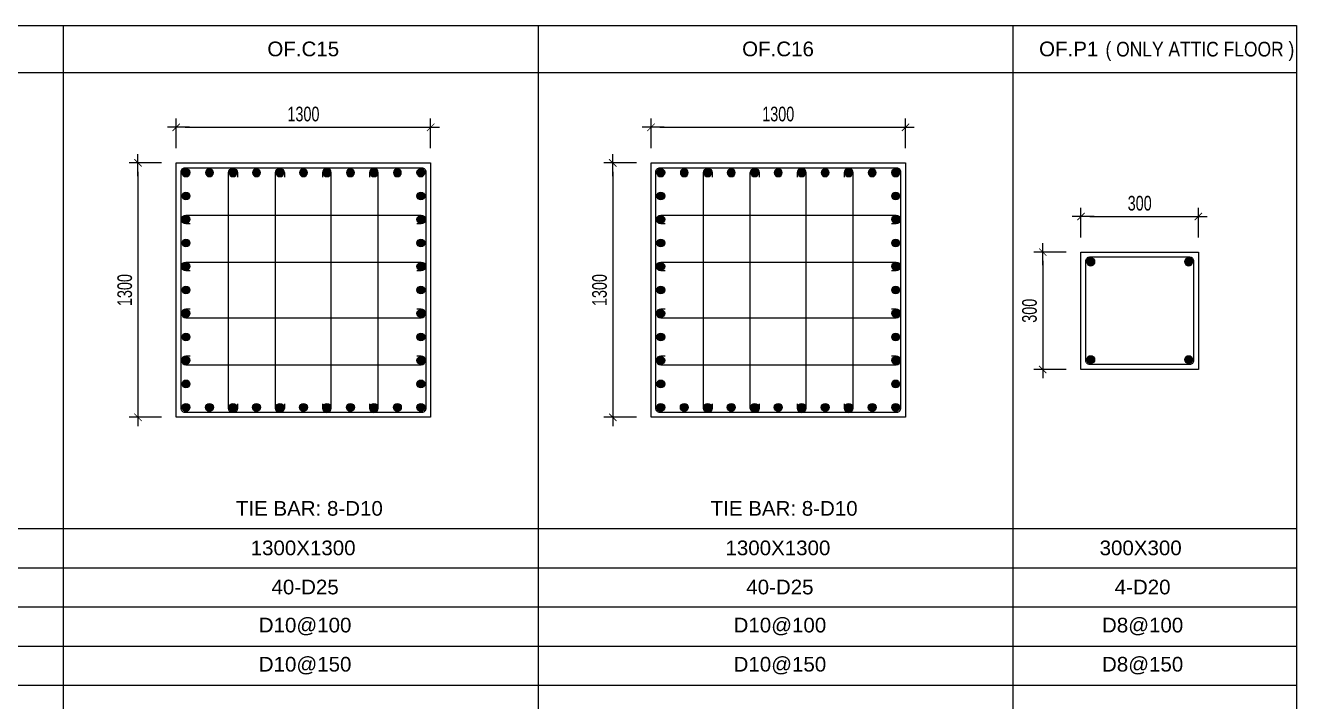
# Model space of a CAD drawing. Header units: millimetres. Extents: x 61878 to 380960, y -19809 to 191918.
# Drawn here: x 372362 to 378857, y 98750 to 102205 of the extents above; entities that cross this region are included whole.
import ezdxf
from ezdxf.enums import TextEntityAlignment as Align

# ---------------------------------------------------------------- set-up
doc = ezdxf.new("R2010")
doc.units = ezdxf.units.MM
doc.linetypes.add('CENTER2', pattern=[1.125, 0.75, -0.125, 0.125, -0.125])
doc.layers.get('Defpoints').update_dxf_attribs({"color": 151, "lineweight": 9})
for name, color, linetype in [('2', 2, 'Continuous'), ('CEN', 1, 'CENTER2'), ('STL', 3, 'Continuous'), ('TIT1', 3, 'Continuous')]:
    doc.layers.add(name, color=color, linetype=linetype)
doc.layers.add('NDC_S_CONTINUOUS', color=3, linetype='Continuous', lineweight=20)
doc.layers.add('NDC_S_DIM', color=1, linetype='Continuous', lineweight=15)
doc.styles.add('NDC_ARIAL', font='arial.ttf', dxfattribs={"width": 0.85})
doc.styles.add('NDC_DIM', font='', dxfattribs={"width": 0.75})
doc.styles.get('NDC_DIM').set_extended_font_data('Dotum')
doc.dimstyles.new('NDC_dim_30', dxfattribs={"dimscale": 30, "dimtxt": 2.5, "dimasz": 1.5, "dimexe": 1.5, "dimexo": 2.5, "dimgap": 1, "dimtad": 1, "dimdec": 0, "dimzin": 0, "dimdsep": 46, "dimtxsty": 'NDC_DIM', "dimblk": 'DIMMARK', "dimcen": 0.09, "dimdle": 1.2, "dimclrd": 1, "dimclre": 1, "dimclrt": 3, "dimadec": 0, "dimazin": 0, "dimtfac": 1, "dimtdec": 0, "dimtix": 1, "dimtofl": 0, "dimtmove": 0, "dimatfit": 3, "dimfxl": 8, "dimfxlon": 1, "dimtolj": 1, "dimtzin": 0, "dimarcsym": 0})
doc.dimstyles.new('NDC_dim_30_sc2', dxfattribs={"dimscale": 30, "dimtxt": 2.5, "dimasz": 1.5, "dimexe": 1.5, "dimexo": 2.5, "dimgap": 1, "dimtad": 1, "dimdec": 0, "dimlfac": 0.5, "dimzin": 0, "dimdsep": 46, "dimtxsty": 'NDC_DIM', "dimblk": 'DIMMARK', "dimcen": 0.09, "dimdle": 1.2, "dimclrd": 1, "dimclre": 1, "dimclrt": 3, "dimadec": 0, "dimazin": 0, "dimtfac": 1, "dimtdec": 0, "dimtix": 1, "dimtofl": 0, "dimtmove": 0, "dimatfit": 3, "dimfxl": 8, "dimfxlon": 1, "dimtolj": 1, "dimtzin": 0, "dimarcsym": 0})

# ---------------------------------------------------------------- blocks, each defined once
blk = doc.blocks.new('DIMMARK')
at = {"layer": 'NDC_S_DIM', "color": 1}
blk.add_line((-1.5, 0), (1, 0), dxfattribs=at)
at = {"layer": 'NDC_S_DIM', "color": 2, "const_width": 0.1}
blk.add_lwpolyline([(-0.42, -0.42), (0.42, 0.42)], dxfattribs=at)
blk = doc.blocks.new('*D1631')
at = {"layer": 'Defpoints', "color": 0, "ltscale": 40, "transparency": 16777216}
for p in [(374432.7, 101683.9), (373132.7, 101502.3), (374432.7, 101502.3)]:
    blk.add_point(p, dxfattribs=at)
at = {"layer": 'NDC_S_DIM', "color": 1, "lineweight": -2, "ltscale": 40, "transparency": 16777216}
for p, q in [((373132.7, 101577.3), (373132.7, 101728.9)), ((374432.7, 101577.3), (374432.7, 101728.9)), ((373177.7, 101683.9), (374387.7, 101683.9))]:
    blk.add_line(p, q, dxfattribs=at)
at = {"layer": 'NDC_S_DIM', "color": 1, "lineweight": -2, "ltscale": 40, "transparency": 16777216, "xscale": 45, "yscale": 45, "zscale": 45, "rotation": 180}
blk.add_blockref('DIMMARK', (373132.7, 101683.9), dxfattribs=at)
at = {"layer": 'NDC_S_DIM', "color": 1, "lineweight": -2, "ltscale": 40, "transparency": 16777216, "xscale": 45, "yscale": 45, "zscale": 45}
blk.add_blockref('DIMMARK', (374432.7, 101683.9), dxfattribs=at)
at = {"layer": 'NDC_S_DIM', "color": 3, "ltscale": 40, "transparency": 16777216, "insert": (373782.7, 101751.4), "char_height": 75, "attachment_point": 5, "style": 'NDC_DIM'}
blk.add_mtext('\\A1;1300', dxfattribs=at)
blk = doc.blocks.new('*D1632')
at = {"layer": 'Defpoints', "color": 0, "ltscale": 40, "transparency": 16777216}
for p in [(373132.7, 101502.3), (372937.3, 100202.3), (373132.7, 100202.3)]:
    blk.add_point(p, dxfattribs=at)
at = {"layer": 'NDC_S_DIM', "color": 1, "lineweight": -2, "ltscale": 40, "transparency": 16777216}
for p, q in [((373057.7, 101502.3), (372892.3, 101502.3)), ((372937.3, 101457.3), (372937.3, 100247.3)), ((373057.7, 100202.3), (372892.3, 100202.3))]:
    blk.add_line(p, q, dxfattribs=at)
at = {"layer": 'NDC_S_DIM', "color": 1, "lineweight": -2, "ltscale": 40, "transparency": 16777216, "xscale": 45, "yscale": 45, "zscale": 45}
for p, rotation in [((372937.3, 101502.3), 90), ((372937.3, 100202.3), 270)]:
    blk.add_blockref('DIMMARK', p, dxfattribs=dict(at, rotation=rotation))
at = {"layer": 'NDC_S_DIM', "color": 3, "ltscale": 40, "transparency": 16777216, "insert": (372869.8, 100852.3), "char_height": 75, "attachment_point": 5, "rotation": 90, "style": 'NDC_DIM'}
blk.add_mtext('\\A1;1300', dxfattribs=at)
blk = doc.blocks.new('8')
at = {"layer": '2'}
blk.add_hatch(color=256, dxfattribs=at).paths.add_polyline_path([(20, 0, 0.386127), (1.9, 19.9), (-1.9, 19.9, 0.386127), (-20, 0, 1)])
blk.add_circle((0, 0), 20, dxfattribs=at)
blk = doc.blocks.new('5')
at = {"layer": 'CEN', "rotation": 180}
blk.add_blockref('8', (0, 0), dxfattribs=at)
blk = doc.blocks.new('*U1627')
at = {"layer": 'STL', "xscale": -1, "rotation": 270}
blk.add_blockref('5', (0, 0), dxfattribs=at)
blk = doc.blocks.new('*U1628')
at = {"layer": 'NDC_S_DIM', "color": 0, "linetype": 'ByBlock', "lineweight": -2, "transparency": 16777216}
for p in [(308919.8, 95186.4), (309039.9, 95186.4), (309159.9, 95186.4), (309280, 95186.4), (309400, 95186.4), (309520.1, 95186.4), (309640.1, 95186.4), (309760.2, 95186.4), (309880.2, 95186.4), (310000.3, 95186.4), (310120.3, 95186.4)]:
    blk.add_blockref('*U1627', p, dxfattribs=at)
blk = doc.blocks.new('*U1629')
at = {"layer": 'STL', "xscale": -1, "rotation": 270}
blk.add_blockref('5', (0, 0), dxfattribs=at)
blk = doc.blocks.new('*U1630')
at = {"layer": 'NDC_S_DIM', "color": 0, "linetype": 'ByBlock', "lineweight": -2, "transparency": 16777216}
for p in [(308919.8, 95186.4), (309039.9, 95186.4), (309159.9, 95186.4), (309280, 95186.4), (309400, 95186.4), (309520.1, 95186.4), (309640.1, 95186.4), (309760.2, 95186.4), (309880.2, 95186.4), (310000.3, 95186.4), (310120.3, 95186.4)]:
    blk.add_blockref('*U1629', p, dxfattribs=at)
blk = doc.blocks.new('*U1623')
at = {"layer": 'STL', "xscale": -1, "rotation": 270}
blk.add_blockref('5', (0, 0), dxfattribs=at)
blk = doc.blocks.new('*U1624')
at = {"layer": 'NDC_S_DIM', "color": 0, "linetype": 'ByBlock', "lineweight": -2, "transparency": 16777216}
for p in [(308919.8, 95186.4), (309039.9, 95186.4), (309159.9, 95186.4), (309280, 95186.4), (309400, 95186.4), (309520.1, 95186.4), (309640.1, 95186.4), (309760.2, 95186.4), (309880.2, 95186.4), (310000.3, 95186.4), (310120.3, 95186.4)]:
    blk.add_blockref('*U1623', p, dxfattribs=at)
blk = doc.blocks.new('*U1625')
at = {"layer": 'STL', "xscale": -1, "rotation": 270}
blk.add_blockref('5', (0, 0), dxfattribs=at)
blk = doc.blocks.new('*U1626')
at = {"layer": 'NDC_S_DIM', "color": 0, "linetype": 'ByBlock', "lineweight": -2, "transparency": 16777216}
for p in [(308919.8, 95186.4), (309039.9, 95186.4), (309159.9, 95186.4), (309280, 95186.4), (309400, 95186.4), (309520.1, 95186.4), (309640.1, 95186.4), (309760.2, 95186.4), (309880.2, 95186.4), (310000.3, 95186.4), (310120.3, 95186.4)]:
    blk.add_blockref('*U1625', p, dxfattribs=at)
blk = doc.blocks.new('*D1675')
at = {"layer": 'Defpoints', "color": 0, "ltscale": 40, "transparency": 16777216}
for p in [(376858.8, 101683.9), (375558.8, 101502.3), (376858.8, 101502.3)]:
    blk.add_point(p, dxfattribs=at)
at = {"layer": 'NDC_S_DIM', "color": 1, "lineweight": -2, "ltscale": 40, "transparency": 16777216}
for p, q in [((375558.8, 101577.3), (375558.8, 101728.9)), ((376858.8, 101577.3), (376858.8, 101728.9)), ((375603.8, 101683.9), (376813.8, 101683.9))]:
    blk.add_line(p, q, dxfattribs=at)
at = {"layer": 'NDC_S_DIM', "color": 1, "lineweight": -2, "ltscale": 40, "transparency": 16777216, "xscale": 45, "yscale": 45, "zscale": 45, "rotation": 180}
blk.add_blockref('DIMMARK', (375558.8, 101683.9), dxfattribs=at)
at = {"layer": 'NDC_S_DIM', "color": 1, "lineweight": -2, "ltscale": 40, "transparency": 16777216, "xscale": 45, "yscale": 45, "zscale": 45}
blk.add_blockref('DIMMARK', (376858.8, 101683.9), dxfattribs=at)
at = {"layer": 'NDC_S_DIM', "color": 3, "ltscale": 40, "transparency": 16777216, "insert": (376208.8, 101751.4), "char_height": 75, "attachment_point": 5, "style": 'NDC_DIM'}
blk.add_mtext('\\A1;1300', dxfattribs=at)
blk = doc.blocks.new('*D1676')
at = {"layer": 'Defpoints', "color": 0, "ltscale": 40, "transparency": 16777216}
for p in [(375558.8, 101502.3), (375363.4, 100202.3), (375558.8, 100202.3)]:
    blk.add_point(p, dxfattribs=at)
at = {"layer": 'NDC_S_DIM', "color": 1, "lineweight": -2, "ltscale": 40, "transparency": 16777216}
for p, q in [((375483.8, 101502.3), (375318.4, 101502.3)), ((375363.4, 101457.3), (375363.4, 100247.3)), ((375483.8, 100202.3), (375318.4, 100202.3))]:
    blk.add_line(p, q, dxfattribs=at)
at = {"layer": 'NDC_S_DIM', "color": 1, "lineweight": -2, "ltscale": 40, "transparency": 16777216, "xscale": 45, "yscale": 45, "zscale": 45}
for p, rotation in [((375363.4, 101502.3), 90), ((375363.4, 100202.3), 270)]:
    blk.add_blockref('DIMMARK', p, dxfattribs=dict(at, rotation=rotation))
at = {"layer": 'NDC_S_DIM', "color": 3, "ltscale": 40, "transparency": 16777216, "insert": (375295.9, 100852.3), "char_height": 75, "attachment_point": 5, "rotation": 90, "style": 'NDC_DIM'}
blk.add_mtext('\\A1;1300', dxfattribs=at)
blk = doc.blocks.new('*U1643')
at = {"layer": 'STL', "xscale": -1, "rotation": 270}
blk.add_blockref('5', (0, 0), dxfattribs=at)
blk = doc.blocks.new('*U1644')
at = {"layer": 'NDC_S_DIM', "color": 0, "linetype": 'ByBlock', "lineweight": -2, "transparency": 16777216}
for p in [(308919.8, 95186.4), (309039.9, 95186.4), (309159.9, 95186.4), (309280, 95186.4), (309400, 95186.4), (309520.1, 95186.4), (309640.1, 95186.4), (309760.2, 95186.4), (309880.2, 95186.4), (310000.3, 95186.4), (310120.3, 95186.4)]:
    blk.add_blockref('*U1643', p, dxfattribs=at)
blk = doc.blocks.new('*U1645')
at = {"layer": 'STL', "xscale": -1, "rotation": 270}
blk.add_blockref('5', (0, 0), dxfattribs=at)
blk = doc.blocks.new('*U1646')
at = {"layer": 'NDC_S_DIM', "color": 0, "linetype": 'ByBlock', "lineweight": -2, "transparency": 16777216}
for p in [(308919.8, 95186.4), (309039.9, 95186.4), (309159.9, 95186.4), (309280, 95186.4), (309400, 95186.4), (309520.1, 95186.4), (309640.1, 95186.4), (309760.2, 95186.4), (309880.2, 95186.4), (310000.3, 95186.4), (310120.3, 95186.4)]:
    blk.add_blockref('*U1645', p, dxfattribs=at)
blk = doc.blocks.new('*U1639')
at = {"layer": 'STL', "xscale": -1, "rotation": 270}
blk.add_blockref('5', (0, 0), dxfattribs=at)
blk = doc.blocks.new('*U1640')
at = {"layer": 'NDC_S_DIM', "color": 0, "linetype": 'ByBlock', "lineweight": -2, "transparency": 16777216}
for p in [(308919.8, 95186.4), (309039.9, 95186.4), (309159.9, 95186.4), (309280, 95186.4), (309400, 95186.4), (309520.1, 95186.4), (309640.1, 95186.4), (309760.2, 95186.4), (309880.2, 95186.4), (310000.3, 95186.4), (310120.3, 95186.4)]:
    blk.add_blockref('*U1639', p, dxfattribs=at)
blk = doc.blocks.new('*U1641')
at = {"layer": 'STL', "xscale": -1, "rotation": 270}
blk.add_blockref('5', (0, 0), dxfattribs=at)
blk = doc.blocks.new('*U1642')
at = {"layer": 'NDC_S_DIM', "color": 0, "linetype": 'ByBlock', "lineweight": -2, "transparency": 16777216}
for p in [(308919.8, 95186.4), (309039.9, 95186.4), (309159.9, 95186.4), (309280, 95186.4), (309400, 95186.4), (309520.1, 95186.4), (309640.1, 95186.4), (309760.2, 95186.4), (309880.2, 95186.4), (310000.3, 95186.4), (310120.3, 95186.4)]:
    blk.add_blockref('*U1641', p, dxfattribs=at)
blk = doc.blocks.new('*D2092')
at = {"layer": 'Defpoints', "color": 1, "lineweight": -2, "ltscale": 40, "transparency": 16777216}
for p, q in [((377755.8, 101121.7), (377755.8, 101273.3)), ((378355.8, 101121.7), (378355.8, 101273.3)), ((377800.8, 101228.3), (378310.8, 101228.3))]:
    blk.add_line(p, q, dxfattribs=at)
at = {"layer": 'Defpoints', "color": 0, "ltscale": 40, "transparency": 16777216}
for p in [(378355.8, 101228.3), (377755.8, 101046.7), (378355.8, 101046.7)]:
    blk.add_point(p, dxfattribs=at)
at = {"layer": 'Defpoints', "color": 1, "lineweight": -2, "ltscale": 40, "transparency": 16777216, "xscale": 45, "yscale": 45, "zscale": 45, "rotation": 180}
blk.add_blockref('DIMMARK', (377755.8, 101228.3), dxfattribs=at)
at = {"layer": 'Defpoints', "color": 1, "lineweight": -2, "ltscale": 40, "transparency": 16777216, "xscale": 45, "yscale": 45, "zscale": 45}
blk.add_blockref('DIMMARK', (378355.8, 101228.3), dxfattribs=at)
at = {"layer": 'Defpoints', "color": 3, "ltscale": 40, "transparency": 16777216, "insert": (378055.8, 101295.8), "char_height": 75, "attachment_point": 5, "style": 'NDC_DIM'}
blk.add_mtext('\\A1;300', dxfattribs=at)
blk = doc.blocks.new('*D2093')
at = {"layer": 'Defpoints', "color": 1, "lineweight": -2, "ltscale": 40, "transparency": 16777216}
for p, q in [((377680.8, 101046.7), (377515.4, 101046.7)), ((377560.4, 101001.7), (377560.4, 100491.7)), ((377680.8, 100446.7), (377515.4, 100446.7))]:
    blk.add_line(p, q, dxfattribs=at)
at = {"layer": 'Defpoints', "color": 0, "ltscale": 40, "transparency": 16777216}
for p in [(377755.8, 101046.7), (377560.4, 100446.7), (377755.8, 100446.7)]:
    blk.add_point(p, dxfattribs=at)
at = {"layer": 'Defpoints', "color": 1, "lineweight": -2, "ltscale": 40, "transparency": 16777216, "xscale": 45, "yscale": 45, "zscale": 45}
for p, rotation in [((377560.4, 101046.7), 90), ((377560.4, 100446.7), 270)]:
    blk.add_blockref('DIMMARK', p, dxfattribs=dict(at, rotation=rotation))
at = {"layer": 'Defpoints', "color": 3, "ltscale": 40, "transparency": 16777216, "insert": (377492.9, 100746.7), "char_height": 75, "attachment_point": 5, "rotation": 90, "style": 'NDC_DIM'}
blk.add_mtext('\\A1;300', dxfattribs=at)

msp = doc.modelspace()

# ---------------------------------------------------------------- linework, layer by layer
at = {"layer": '2', "lineweight": -2, "ltscale": 1000}
for points in [[(374407.7, 101457.3), (374407.7, 100247.3, -0.414214), (374387.7, 100227.3), (373177.7, 100227.3, -0.414214), (373157.7, 100247.3), (373157.7, 101457.3, -0.414214), (373177.7, 101477.3), (374387.7, 101477.3, -0.414214)], [(376833.8, 101457.3), (376833.8, 100247.3, -0.414214), (376813.8, 100227.3), (375603.8, 100227.3, -0.414214), (375583.8, 100247.3), (375583.8, 101457.3, -0.414214), (375603.8, 101477.3), (376813.8, 101477.3, -0.414214)], [(378330.8, 101001.7), (378330.8, 100491.7, -0.414214), (378310.8, 100471.7), (377800.8, 100471.7, -0.414214), (377780.8, 100491.7), (377780.8, 101001.7, -0.414214), (377800.8, 101021.7), (378310.8, 101021.7, -0.414214)]]:
    msp.add_lwpolyline(points, format="xyb", close=True, dxfattribs=at)
at = {"layer": '2'}
for points in [[(373445, 100271.9), (373445, 100249.8, -1), (373400, 100249.8), (373400, 101451.8, -1), (373445, 101451.8), (373445, 101429.6)], [(373685.1, 100271.9), (373685.1, 100249.8, -1), (373640.1, 100249.8), (373640.1, 101451.8, -1), (373685.1, 101451.8), (373685.1, 101429.6)], [(373880.2, 100271.9), (373880.2, 100249.8, 1), (373925.2, 100249.8), (373925.2, 101451.8, 1), (373880.2, 101451.8), (373880.2, 101429.6)], [(374120.3, 100271.9), (374120.3, 100249.8, 1), (374165.3, 100249.8), (374165.3, 101451.8, 1), (374120.3, 101451.8), (374120.3, 101429.6)], [(375871.1, 100271.9), (375871.1, 100249.8, -1), (375826.1, 100249.8), (375826.1, 101451.8, -1), (375871.1, 101451.8), (375871.1, 101429.6)], [(376111.2, 100271.9), (376111.2, 100249.8, -1), (376066.2, 100249.8), (376066.2, 101451.8, -1), (376111.2, 101451.8), (376111.2, 101429.6)], [(376306.3, 100271.9), (376306.3, 100249.8, 1), (376351.3, 100249.8), (376351.3, 101451.8, 1), (376306.3, 101451.8), (376306.3, 101429.6)], [(376546.4, 100271.9), (376546.4, 100249.8, 1), (376591.4, 100249.8), (376591.4, 101451.8, 1), (376546.4, 101451.8), (376546.4, 101429.6)], [(373204.6, 101190.6), (373182.4, 101190.6, -1), (373182.4, 101235.7), (374384.5, 101235.7, -1), (374384.5, 101190.6), (374362.3, 101190.6)], [(375630.7, 101190.6), (375608.5, 101190.6, -1), (375608.5, 101235.7), (376810.6, 101235.7, -1), (376810.6, 101190.6), (376788.4, 101190.6)], [(373204.6, 100950.5), (373182.4, 100950.5, -1), (373182.4, 100995.6), (374384.5, 100995.6, -1), (374384.5, 100950.5), (374362.3, 100950.5)], [(375630.7, 100950.5), (375608.5, 100950.5, -1), (375608.5, 100995.6), (376810.6, 100995.6, -1), (376810.6, 100950.5), (376788.4, 100950.5)], [(373204.6, 100755.5), (373182.4, 100755.5, 1), (373182.4, 100710.5), (374384.5, 100710.5, 1), (374384.5, 100755.5), (374362.3, 100755.5)], [(375630.7, 100755.5), (375608.5, 100755.5, 1), (375608.5, 100710.5), (376810.6, 100710.5, 1), (376810.6, 100755.5), (376788.4, 100755.5)], [(373204.6, 100515.4), (373182.4, 100515.4, 1), (373182.4, 100470.4), (374384.5, 100470.4, 1), (374384.5, 100515.4), (374362.3, 100515.4)], [(375630.7, 100515.4), (375608.5, 100515.4, 1), (375608.5, 100470.4), (376810.6, 100470.4, 1), (376810.6, 100515.4), (376788.4, 100515.4)]]:
    msp.add_lwpolyline(points, format="xyb", dxfattribs=at)
at = {"layer": 'NDC_S_CONTINUOUS', "ltscale": 70}
for points in [[(374432.7, 101502.3), (374432.7, 100202.3), (373132.7, 100202.3), (373132.7, 101502.3), (374432.7, 101502.3)], [(376858.8, 101502.3), (376858.8, 100202.3), (375558.8, 100202.3), (375558.8, 101502.3), (376858.8, 101502.3)], [(378355.8, 101046.7), (378355.8, 100446.7), (377755.8, 100446.7), (377755.8, 101046.7), (378355.8, 101046.7)]]:
    msp.add_lwpolyline(points, dxfattribs=at)
at = {"layer": 'TIT1', "color": 2}
msp.add_line((365277, 102204.5), (378857.4, 102204.5), dxfattribs=at)
at = {"layer": 'TIT1'}
for p, q in [((372555.2, 102204.5), (372555.2, 86304.5)), ((372555.2, 102204.5), (372555.2, 86304.5)), ((374981.3, 102204.5), (374981.3, 86304.5)), ((377407.4, 102204.5), (377407.4, 86292.9)), ((378857.4, 102204.5), (378857.4, 86292.9)), ((365277, 101964.5), (378857.4, 101964.5)), ((378857.4, 98831.8), (365277, 98831.8))]:
    msp.add_line(p, q, dxfattribs=at)
at = {"layer": 'TIT1', "color": 8}
for p, q in [((378857.4, 99631.8), (365277, 99631.8)), ((378857.4, 99431.8), (365277, 99431.8)), ((378857.4, 99231.8), (365277, 99231.8)), ((378857.4, 99031.8), (365277, 99031.8))]:
    msp.add_line(p, q, dxfattribs=at)

# ---------------------------------------------------------------- block references
at = {"layer": 'NDC_S_DIM', "xscale": -1}
for name, p, rotation in [('*U1624', (277996.1, -208667.1), 270), ('*U1626', (279196.5, -208667.1), 270), ('*U1640', (280422.2, -208667.1), 270), ('*U1642', (281622.6, -208667.1), 270), ('*U1630', (64262.6, 195439.2), 180), ('*U1646', (66688.7, 195439.2), 180)]:
    msp.add_blockref(name, p, dxfattribs=dict(at, rotation=rotation))
at = {"layer": 'NDC_S_DIM'}
for name, p in [('*U1628', (64262.6, 6265.4)), ('*U1644', (66688.7, 6265.4))]:
    msp.add_blockref(name, p, dxfattribs=at)
at = {"layer": 'STL'}
for p in [(377805.6, 100997.6), (378306, 100997.6), (377805.6, 100497.2), (378306, 100497.2)]:
    msp.add_blockref('5', p, dxfattribs=at)
at = {"layer": 'STL', "xscale": -1, "rotation": 270}
for p in [(377805.6, 100996.2), (378306, 100996.2)]:
    msp.add_blockref('5', p, dxfattribs=at)
at = {"layer": 'STL', "rotation": 270}
for p in [(377805.6, 100497.2), (378306, 100497.2)]:
    msp.add_blockref('5', p, dxfattribs=at)

# ---------------------------------------------------------------- texts
at = {"layer": 'TIT1', "color": 2, "style": 'NDC_ARIAL'}
for s, p in [('OF.C15', (373781.7, 102084.5)), ('OF.C16', (376207.8, 102084.5)), ('OF.P1', (377693.1, 102084.5))]:
    msp.add_text(s, height=75, dxfattribs=at).set_placement(p, align=Align.MIDDLE)
at = {"layer": 'TIT1', "color": 1, "style": 'NDC_ARIAL', "width": 0.85}
msp.add_text('( ONLY ATTIC FLOOR )', height=75, dxfattribs=at).set_placement((378363.5, 102074), align=Align.MIDDLE)
at = {"layer": 'TIT1', "style": 'NDC_ARIAL'}
for s, p in [('TIE BAR: 8-D10', (373812.9, 99737.1)), ('TIE BAR: 8-D10', (376239, 99737.1)), ('1300X1300', (373781.1, 99535.2)), ('1300X1300', (376207.2, 99535.2)), ('300X300', (378060.7, 99535.2)), ('40-D25', (373791.2, 99335.2)), ('40-D25', (376217.3, 99335.2)), ('4-D20', (378070.7, 99335.2)), ('D10@100', (373791.2, 99135.2)), ('D10@100', (376217.3, 99135.2)), ('D8@100', (378070.7, 99135.2)), ('D10@150', (373791.2, 98935.2)), ('D10@150', (376217.3, 98935.2)), ('D8@150', (378070.7, 98935.2))]:
    msp.add_text(s, height=75, dxfattribs=at).set_placement(p, align=Align.MIDDLE)

# ---------------------------------------------------------------- dimensions: what is measured, and where the dimension line sits
at = {"layer": 'Defpoints', "ltscale": 40}
dim = msp.add_linear_dim(base=(378355.8, 101228.3), p1=(377755.8, 101046.7), p2=(378355.8, 101046.7), dimstyle='NDC_dim_30_sc2', dxfattribs=at)
dim.commit()
dim.dimension.update_dxf_attribs({"geometry": '*D2092', "text_midpoint": (378055.8, 101295.8)})
dim = msp.add_linear_dim(base=(377560.4, 100446.7), p1=(377755.8, 101046.7), p2=(377755.8, 100446.7), angle=90, dimstyle='NDC_dim_30_sc2', dxfattribs=at)
dim.commit()
dim.dimension.update_dxf_attribs({"geometry": '*D2093', "text_midpoint": (377492.9, 100746.7)})
at = {"layer": 'NDC_S_DIM', "ltscale": 40}
for base, p1, p2, picture, middle in [((374432.7, 101683.9), (373132.7, 101502.3), (374432.7, 101502.3), '*D1631', (373782.7, 101751.4)), ((376858.8, 101683.9), (375558.8, 101502.3), (376858.8, 101502.3), '*D1675', (376208.8, 101751.4))]:
    dim = msp.add_linear_dim(base=base, p1=p1, p2=p2, dimstyle='NDC_dim_30', dxfattribs=at)
    dim.commit()
    dim.dimension.update_dxf_attribs({"geometry": picture, "text_midpoint": middle})
for base, p1, p2, picture, middle in [((372937.3, 100202.3), (373132.7, 101502.3), (373132.7, 100202.3), '*D1632', (372869.8, 100852.3)), ((375363.4, 100202.3), (375558.8, 101502.3), (375558.8, 100202.3), '*D1676', (375295.9, 100852.3))]:
    dim = msp.add_linear_dim(base=base, p1=p1, p2=p2, angle=90, dimstyle='NDC_dim_30', dxfattribs=at)
    dim.commit()
    dim.dimension.update_dxf_attribs({"geometry": picture, "text_midpoint": middle})

doc.saveas('drawing.dxf')
